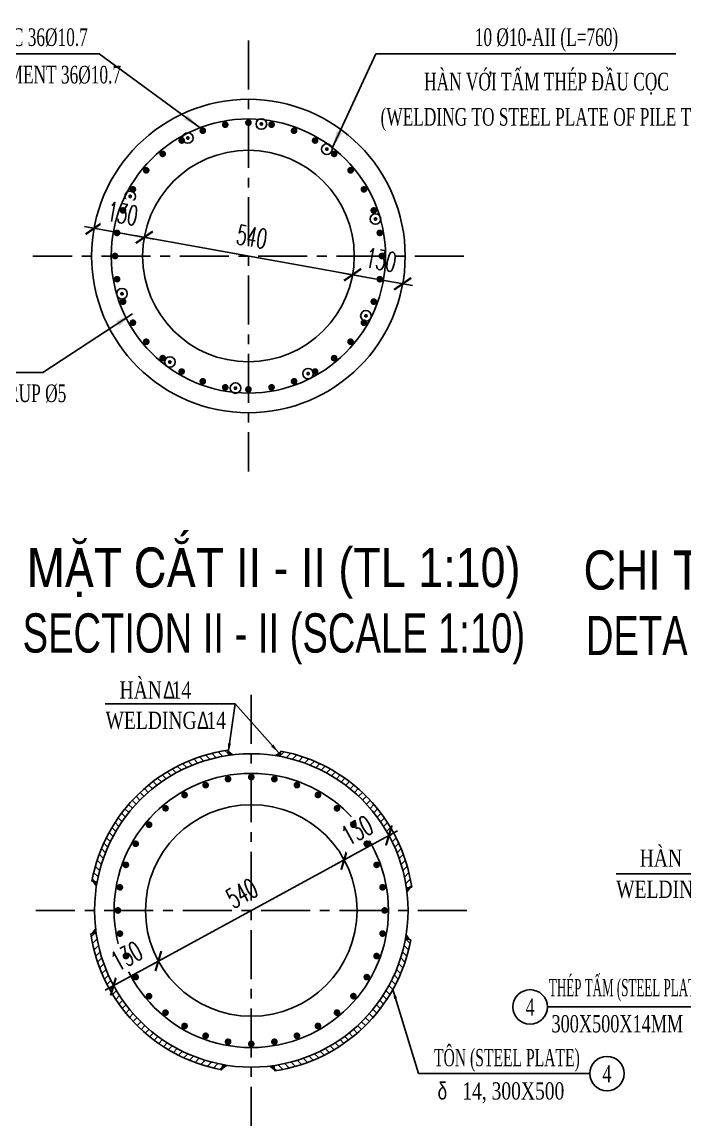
# Model space of a CAD drawing. Extents: x -687 to 808890, y -259 to 107959.
# Drawn here: x 802880 to 804572, y 91341 to 94159 of the extents above; entities that cross this region are included whole.
import ezdxf
from ezdxf.enums import TextEntityAlignment as Align

# ---------------------------------------------------------------- set-up
doc = ezdxf.new("R2010")
doc.units = 0
doc.header["$MEASUREMENT"] = 0
doc.header["$PDMODE"] = 3
doc.linetypes.add('CENTER', pattern=[2, 1.25, -0.25, 0.25, -0.25])
doc.layers.get('0').update_dxf_attribs({"color": 3, "linetype": 'CONTINUOUS'})
doc.layers.get('DEFPOINTS').update_dxf_attribs({"linetype": 'CONTINUOUS'})
for name, color, linetype in [('Hatch', 5, 'CONTINUOUS'), ('Kich thuoc', 4, 'CONTINUOUS'), ('KT', 2, 'CONTINUOUS'), ('KTHUOC', 2, 'CONTINUOUS'), ('Net vang', 2, 'CONTINUOUS'), ('Text', 3, 'CONTINUOUS'), ('Thep chu', 1, 'CONTINUOUS'), ('Thep dai', 6, 'CONTINUOUS'), ('Tim', 8, 'CENTER'), ('VIEN', 3, 'CONTINUOUS')]:
    doc.layers.add(name, color=color, linetype=linetype)
doc.styles.add('DIM', font='isocp.shx')
doc.styles.add('Kichthuoc', font='romans.shx', dxfattribs={"width": 0.6})
doc.styles.get("Standard").update_dxf_attribs({"font": 'vntimeh.shx', "width": 0.65})
doc.styles.add('SYMBOL', font='greeks.shx', dxfattribs={"width": 0.8})
doc.styles.add('Ten', font='VHARIALN.TTF')
doc.dimstyles.new('10a', dxfattribs={"dimscale": 200, "dimtxt": 0.22, "dimasz": 0.12, "dimexe": 0.12, "dimexo": 0.12, "dimgap": 0.1, "dimtad": 1, "dimdec": 0, "dimlfac": 0.5, "dimzin": 0, "dimdsep": 46, "dimtxsty": 'DIM', "dimblk": 'OBLIQUE', "dimcen": 0.09, "dimdle": 0.12, "dimclrd": 4, "dimclre": 4, "dimclrt": 3, "dimadec": 0, "dimazin": 0, "dimtfac": 1, "dimtdec": 0, "dimtmove": 0, "dimatfit": 0, "dimfxl": 1, "dimtolj": 1, "dimtzin": 0, "dimarcsym": 0})
doc.dimstyles.new('25', dxfattribs={"dimscale": 250, "dimtxt": 0.22, "dimasz": 0.15, "dimexe": 0.15, "dimexo": 0.2, "dimgap": 0.1, "dimtad": 1, "dimdec": 0, "dimzin": 0, "dimdsep": 46, "dimtxsty": 'DIM', "dimblk": 'OBLIQUE', "dimcen": 0.09, "dimdle": 0.15, "dimclrt": 3, "dimadec": 0, "dimazin": 0, "dimtfac": 1, "dimtdec": 0, "dimtix": 1, "dimtmove": 1, "dimatfit": 3, "dimfxl": 1, "dimtolj": 1, "dimtzin": 0, "dimarcsym": 0})
doc.dimstyles.new('Dim 250', dxfattribs={"dimscale": 250, "dimtxt": 0.2, "dimasz": 0.15, "dimexe": 0.1, "dimexo": 0.1, "dimgap": 0.1, "dimtad": 1, "dimdec": 0, "dimlfac": -1, "dimzin": 0, "dimdsep": 46, "dimtxsty": 'Kichthuoc', "dimblk": 'ARCHTICK', "dimcen": 0.1, "dimdle": 0.1, "dimclrd": 4, "dimclre": 4, "dimclrt": 3, "dimadec": 0, "dimazin": 0, "dimtfac": 1, "dimtdec": 0, "dimtix": 1, "dimtmove": 2, "dimatfit": 3, "dimfxl": 1, "dimtfill": 1, "dimtolj": 1, "dimtzin": 0, "dimarcsym": 0})
doc.dimstyles.new('Le 250', dxfattribs={"dimscale": 250, "dimtxt": 0.22, "dimasz": 0.18, "dimexe": 0.1, "dimexo": 0.2, "dimgap": 0.1, "dimtad": 1, "dimdec": 0, "dimzin": 0, "dimdsep": 46, "dimtxsty": 'Kichthuoc', "dimblk": 'ARCHTICK', "dimcen": 0, "dimdle": 0.1, "dimclrd": 2, "dimclre": 2, "dimclrt": 256, "dimadec": 0, "dimazin": 0, "dimtfac": 1, "dimtdec": 0, "dimtix": 1, "dimtmove": 2, "dimatfit": 3, "dimfxl": 1, "dimtolj": 1, "dimtzin": 0, "dimarcsym": 0})

# ---------------------------------------------------------------- blocks, each defined once
blk = doc.blocks.new('_ArchTick')
at = {"color": 0, "linetype": 'ByBlock', "const_width": 0.15}
blk.add_lwpolyline([(-0.5, -0.5), (0.5, 0.5)], dxfattribs=at)
blk = doc.blocks.new('*D290')
at = {"layer": 'DEFPOINTS', "color": 0}
for p in [(803723.6, 93513.7), (803851.6, 93490.7), (803851.6, 93490.7)]:
    blk.add_point(p, dxfattribs=at)
at = {"layer": 'Kich thuoc', "color": 4, "lineweight": -2}
for p, q in [((803728.1, 93538.3), (803728.1, 93538.3)), ((803699, 93518.1), (803876.2, 93486.3)), ((803856, 93515.3), (803856, 93515.3))]:
    blk.add_line(p, q, dxfattribs=at)
at = {"layer": 'Kich thuoc', "color": 4, "lineweight": -2, "xscale": 37.5, "yscale": 37.5, "zscale": 37.5}
for p, rotation in [((803723.6, 93513.7), 169.8069667111609), ((803851.6, 93490.7), 349.8069667111608)]:
    blk.add_blockref('_ArchTick', p, dxfattribs=dict(at, rotation=rotation))
at = {"layer": 'Kich thuoc', "color": 3, "insert": (803796.5, 93551.4), "char_height": 50, "attachment_point": 5, "rotation": 349.807, "style": 'Kichthuoc', "bg_fill": 3, "box_fill_scale": 1.25, "bg_fill_color": 256, "bg_fill_true_color": 13158600, "bg_fill_transparency": 13132048}
blk.add_mtext('\\A1;130', dxfattribs=at)
blk = doc.blocks.new('*D291')
at = {"layer": 'DEFPOINTS', "color": 0}
for p in [(803192.2, 93609.3), (803723.6, 93513.7), (803723.6, 93513.7)]:
    blk.add_point(p, dxfattribs=at)
at = {"layer": 'Kich thuoc', "color": 4, "lineweight": -2}
for p, q in [((803167.6, 93613.7), (803748.3, 93509.3)), ((803187.7, 93584.7), (803187.7, 93584.7)), ((803719.2, 93489.1), (803719.2, 93489.1))]:
    blk.add_line(p, q, dxfattribs=at)
at = {"layer": 'Kich thuoc', "color": 4, "lineweight": -2, "xscale": 37.5, "yscale": 37.5, "zscale": 37.5}
for p, rotation in [((803192.2, 93609.3), 169.8069667109831), ((803723.6, 93513.7), 349.8069667109831)]:
    blk.add_blockref('_ArchTick', p, dxfattribs=dict(at, rotation=rotation))
at = {"layer": 'Kich thuoc', "color": 3, "insert": (803466.8, 93610.7), "char_height": 50, "attachment_point": 5, "rotation": 349.807, "style": 'Kichthuoc', "bg_fill": 3, "box_fill_scale": 1.25, "bg_fill_color": 256, "bg_fill_true_color": 13158600, "bg_fill_transparency": 11732736}
blk.add_mtext('\\A1;540', dxfattribs=at)
blk = doc.blocks.new('*D292')
at = {"layer": 'DEFPOINTS', "color": 0}
for p in [(803064.2, 93632.3), (803192.2, 93609.3), (803192.2, 93609.3)]:
    blk.add_point(p, dxfattribs=at)
at = {"layer": 'Kich thuoc', "color": 4, "lineweight": -2}
for p, q in [((803039.6, 93636.7), (803216.8, 93604.9)), ((803068.6, 93656.9), (803068.6, 93656.9)), ((803196.6, 93633.9), (803196.6, 93633.9))]:
    blk.add_line(p, q, dxfattribs=at)
at = {"layer": 'Kich thuoc', "color": 4, "lineweight": -2, "xscale": 37.5, "yscale": 37.5, "zscale": 37.5}
for p, rotation in [((803064.2, 93632.3), 169.8069667108236), ((803192.2, 93609.3), 349.8069667108236)]:
    blk.add_blockref('_ArchTick', p, dxfattribs=dict(at, rotation=rotation))
at = {"layer": 'Kich thuoc', "color": 3, "insert": (803137, 93670), "char_height": 50, "attachment_point": 5, "rotation": 349.807, "style": 'Kichthuoc', "bg_fill": 3, "box_fill_scale": 1.25, "bg_fill_color": 256, "bg_fill_true_color": 13158600, "bg_fill_transparency": 4331688}
blk.add_mtext('\\A1;130', dxfattribs=at)
blk = doc.blocks.new('_Oblique')
at = {"color": 0, "linetype": 'ByBlock', "lineweight": -2}
blk.add_line((-0.5, -0.5), (0.5, 0.5), dxfattribs=at)
blk = doc.blocks.new('*D428')
at = {"layer": 'DEFPOINTS', "color": 0}
for p in [(803228.1, 91761.8), (803228.1, 91761.8), (803113.9, 91699.6)]:
    blk.add_point(p, dxfattribs=at)
at = {"layer": 'Kich thuoc', "color": 4, "lineweight": -2}
for p, q in [((803092, 91687.6), (803250, 91773.8)), ((803240, 91739.8), (803240, 91739.8)), ((803125.9, 91677.6), (803125.9, 91677.6))]:
    blk.add_line(p, q, dxfattribs=at)
at = {"layer": 'Kich thuoc', "color": 4, "lineweight": -2, "xscale": 37.5, "yscale": 37.5, "zscale": 37.5}
for p, rotation in [((803228.1, 91761.8), 28.58698925842273), ((803113.9, 91699.6), 208.5869892584228)]:
    blk.add_blockref('_ArchTick', p, dxfattribs=dict(at, rotation=rotation))
at = {"layer": 'Kich thuoc', "color": 3, "insert": (803147.1, 91774.6), "char_height": 50, "attachment_point": 5, "rotation": 28.587, "style": 'Kichthuoc', "bg_fill": 3, "box_fill_scale": 1.25, "bg_fill_color": 256, "bg_fill_true_color": 13158600, "bg_fill_transparency": 6751532}
blk.add_mtext('\\A1;130', dxfattribs=at)
blk = doc.blocks.new('*D429')
at = {"layer": 'DEFPOINTS', "color": 0}
for p in [(803702.2, 92020.2), (803702.2, 92020.2), (803228.1, 91761.8)]:
    blk.add_point(p, dxfattribs=at)
at = {"layer": 'Kich thuoc', "color": 4, "lineweight": -2}
for p, q in [((803206.1, 91749.8), (803724.2, 92032.1)), ((803714.2, 91998.2), (803714.2, 91998.2)), ((803240, 91739.8), (803240, 91739.8))]:
    blk.add_line(p, q, dxfattribs=at)
at = {"layer": 'Kich thuoc', "color": 4, "lineweight": -2, "xscale": 37.5, "yscale": 37.5, "zscale": 37.5}
for p, rotation in [((803702.2, 92020.2), 28.58698925857877), ((803228.1, 91761.8), 208.5869892585788)]:
    blk.add_blockref('_ArchTick', p, dxfattribs=dict(at, rotation=rotation))
at = {"layer": 'Kich thuoc', "color": 3, "insert": (803441.2, 91934.9), "char_height": 50, "attachment_point": 5, "rotation": 28.587, "style": 'Kichthuoc', "bg_fill": 3, "box_fill_scale": 1.25, "bg_fill_color": 256, "bg_fill_true_color": 13158600, "bg_fill_transparency": 13430580}
blk.add_mtext('\\A1;540', dxfattribs=at)
blk = doc.blocks.new('*D430')
at = {"layer": 'DEFPOINTS', "color": 0}
for p in [(803816.4, 92082.4), (803816.4, 92082.4), (803702.2, 92020.2)]:
    blk.add_point(p, dxfattribs=at)
at = {"layer": 'Kich thuoc', "color": 4, "lineweight": -2}
for p, q in [((803680.3, 92008.2), (803838.3, 92094.3)), ((803828.4, 92060.4), (803828.4, 92060.4)), ((803714.2, 91998.2), (803714.2, 91998.2))]:
    blk.add_line(p, q, dxfattribs=at)
at = {"layer": 'Kich thuoc', "color": 4, "lineweight": -2, "xscale": 37.5, "yscale": 37.5, "zscale": 37.5}
for p, rotation in [((803816.4, 92082.4), 28.58698925876108), ((803702.2, 92020.2), 208.5869892587611)]:
    blk.add_blockref('_ArchTick', p, dxfattribs=dict(at, rotation=rotation))
at = {"layer": 'Kich thuoc', "color": 3, "insert": (803735.4, 92095.2), "char_height": 50, "attachment_point": 5, "rotation": 28.587, "style": 'Kichthuoc', "bg_fill": 3, "box_fill_scale": 1.25, "bg_fill_color": 256, "bg_fill_true_color": 13158600, "bg_fill_transparency": 1477904}
blk.add_mtext('\\A1;130', dxfattribs=at)

msp = doc.modelspace()

# ---------------------------------------------------------------- linework, layer by layer
for centre, radius in [((803457.9, 93561.5), 400), ((803465.2, 91891), 270)]:
    msp.add_circle(centre, radius)
at = {"layer": 'Hatch'}
for centre in [(803491, 93898.6), (803303.3, 93862.7), (803658, 93834.3), (803156.2, 93713.7), (803782, 93656), (803135.3, 93465.3), (803757.8, 93408.8), (803257.5, 93291), (803610.2, 93261.3), (803424.9, 93224.4)]:
    msp.add_circle(centre, 13.5, dxfattribs=at)
at = {"layer": 'KT'}
msp.add_circle((804176.8, 91644.8), 44, dxfattribs=at)
at = {"layer": 'KTHUOC'}
for p, q in [((803092.2, 92418.8), (803423.7, 92418.8)), ((803892.1, 91474.6), (804329, 91474.6))]:
    msp.add_line(p, q, dxfattribs=at)
msp.add_circle((804373, 91474.6), 44, dxfattribs=at)
for points in [[(803405.4, 92300.4), (803407.3, 92286.8), (803420.9, 92288.5)], [(803540.3, 92297.8), (803537.8, 92284.3), (803524.3, 92286.6)], [(803058.3, 91966.1), (803071.8, 91963.6), (803069.5, 91950.1)], [(803874.5, 91950.8), (803861, 91948.8), (803862.7, 91935.2)], [(803872, 91815.8), (803858.5, 91818.3), (803860.8, 91831.9)], [(803390, 91484.2), (803392.5, 91497.6), (803406, 91495.4)], [(803524.9, 91481.6), (803523, 91495.2), (803509.4, 91493.4)]]:
    msp.add_solid(points, dxfattribs=at)
at = {"layer": 'Net vang', "const_width": 5.35}
for points in [[(803488.9, 93899.6, 1), (803493, 93897.7, 1)], [(803301.1, 93862.2, 1), (803305.5, 93863.2, 1)], [(803656.9, 93836.3, 1), (803659.2, 93832.4, 1)], [(803154.7, 93712, 1), (803157.7, 93715.4, 1)], [(803782.3, 93658.2, 1), (803781.8, 93653.7, 1)], [(803135.1, 93463.1, 1), (803135.5, 93467.5, 1)], [(803759.3, 93410.4, 1), (803756.3, 93407.1, 1)], [(803258.7, 93289, 1), (803256.4, 93292.9, 1)], [(803612.4, 93261.8, 1), (803608, 93260.9, 1)], [(803426.9, 93223.4, 1), (803422.8, 93225.3, 1)]]:
    msp.add_lwpolyline(points, format="xyb", close=True, dxfattribs=at)
at = {"layer": 'Thep chu', "const_width": 8.56}
for points in [[(803337.5, 93879.9, 1), (803345.5, 93882.8, 1)], [(803394.6, 93896, 1), (803403, 93897.5, 1)], [(803453.6, 93901.9, 1), (803462.2, 93901.9, 1)], [(803512.8, 93897.5, 1), (803521.2, 93896, 1)], [(803570.3, 93882.8, 1), (803578.4, 93879.9, 1)], [(803284, 93854.2, 1), (803291.4, 93858.4, 1)], [(803624.4, 93858.4, 1), (803631.8, 93854.2, 1)], [(803235.8, 93819.5, 1), (803242.4, 93825, 1)], [(803673.4, 93825, 1), (803680, 93819.5, 1)], [(803194.4, 93777, 1), (803199.9, 93783.6, 1)], [(803715.9, 93783.6, 1), (803721.4, 93777, 1)], [(803750.6, 93735.4, 1), (803754.8, 93728, 1)], [(803776.3, 93681.9, 1), (803779.2, 93673.9, 1)], [(803792.4, 93624.8, 1), (803793.9, 93616.4, 1)], [(803117.5, 93557.2, 1), (803117.5, 93565.8, 1)], [(803123.4, 93498.2, 1), (803121.9, 93506.6, 1)], [(803139.5, 93441.1, 1), (803136.6, 93449.1, 1)], [(803779.2, 93449.1, 1), (803776.3, 93441.1, 1)], [(803165.3, 93387.6, 1), (803161, 93395, 1)], [(803754.8, 93395, 1), (803750.6, 93387.6, 1)], [(803199.9, 93339.4, 1), (803194.4, 93346, 1)], [(803721.4, 93346, 1), (803715.9, 93339.4, 1)], [(803242.4, 93298, 1), (803235.8, 93303.5, 1)], [(803680, 93303.5, 1), (803673.4, 93298, 1)], [(803291.4, 93264.6, 1), (803284, 93268.8, 1)], [(803631.8, 93268.8, 1), (803624.4, 93264.6, 1)], [(803345.5, 93240.2, 1), (803337.5, 93243.1, 1)], [(803578.4, 93243.1, 1), (803570.3, 93240.2, 1)], [(803403, 93225.5, 1), (803394.6, 93227, 1)], [(803462.2, 93221.1, 1), (803453.6, 93221.1, 1)], [(803521.2, 93227, 1), (803512.8, 93225.5, 1)], [(803401.8, 92225.5, 1), (803410.3, 92227, 1)], [(803460.9, 92231.4, 1), (803469.4, 92231.4, 1)], [(803520, 92227, 1), (803528.5, 92225.5, 1)], [(803344.7, 92209.4, 1), (803352.7, 92212.3, 1)], [(803577.6, 92212.3, 1), (803585.6, 92209.4, 1)], [(803291.2, 92183.6, 1), (803298.7, 92187.9, 1)], [(803631.6, 92187.9, 1), (803639.1, 92183.6, 1)], [(803243.1, 92149, 1), (803249.6, 92154.5, 1)], [(803201.6, 92106.5, 1), (803207.1, 92113.1, 1)], [(803168.2, 92057.5, 1), (803172.5, 92064.9, 1)], [(803143.8, 92003.4, 1), (803146.7, 92011.4, 1)], [(803129.2, 91945.9, 1), (803130.7, 91954.3, 1)], [(803799.6, 91954.3, 1), (803801.1, 91945.9, 1)], [(803124.8, 91886.7, 1), (803124.8, 91895.3, 1)], [(803805.6, 91895.3, 1), (803805.6, 91886.7, 1)], [(803801.1, 91836.1, 1), (803799.6, 91827.7, 1)], [(803786.5, 91778.6, 1), (803783.6, 91770.5, 1)], [(803762.1, 91724.5, 1), (803757.8, 91717.1, 1)], [(803728.7, 91675.5, 1), (803723.2, 91668.9, 1)], [(803249.6, 91627.5, 1), (803243.1, 91633, 1)], [(803687.2, 91633, 1), (803680.7, 91627.5, 1)], [(803298.7, 91594, 1), (803291.2, 91598.3, 1)], [(803639.1, 91598.3, 1), (803631.6, 91594, 1)], [(803352.7, 91569.6, 1), (803344.7, 91572.6, 1)], [(803585.6, 91572.6, 1), (803577.6, 91569.6, 1)], [(803410.3, 91555, 1), (803401.8, 91556.5, 1)], [(803469.4, 91550.6, 1), (803460.9, 91550.6, 1)], [(803528.5, 91556.5, 1), (803520, 91555, 1)]]:
    msp.add_lwpolyline(points, format="xyb", close=True, dxfattribs=at)
at = {"layer": 'Thep dai'}
msp.add_circle((803465.2, 91891), 350, dxfattribs=at)
at = {"layer": 'VIEN'}
for p, q in [((803405.4, 92300.4), (803407.3, 92286.8)), ((803537.8, 92284.3), (803540.3, 92297.8)), ((803071.8, 91963.6), (803058.3, 91966.1)), ((803874.5, 91950.8), (803861, 91948.8)), ((803858.5, 91818.3), (803872, 91815.8)), ((803392.5, 91497.6), (803390, 91484.2)), ((803524.9, 91481.6), (803523, 91495.2))]:
    msp.add_line(p, q, dxfattribs=at)

# ---------------------------------------------------------------- texts
at = {"layer": 'Text'}
for s, height, width, p in [('thÐp øng suÊt tr\xadíc 36%%c10.7', 45, 0.65, (802711.3, 94097.7)), ('10 %%C10-aii (l=760)', 45, 0.65, (804218.5, 94097.7)), ('prestressed reinforcement 36%%c10.7', 45, 0.65, (802711.3, 94002)), ('hµn víi tÊm thÐp ®Çu cäc', 45, 0.65, (804218.5, 93984.3)), ('(welding to steel plate of pile tip)', 45, 0.65, (804218.5, 93894.3)), ('torsional stirrup %%C5', 45, 0.65, (802739.1, 93188.7)), ('T«n (steel plate)', 44, 0.6, (804117.5, 91493.4)), (' 14, 300x500', 44, 0.75, (804127.6, 91408.3))]:
    msp.add_text(s, height=height, dxfattribs=dict(at, width=width)).set_placement(p, align=Align.CENTER)
at = {"layer": 'Text', "color": 3, "style": 'Ten'}
for s, p in [('mÆt c¾t ii - ii (TL 1:10)', (803522.8, 92716.6)), ('chi tiÕt c (TL 1:2)', (804825, 92710))]:
    msp.add_text(s, height=100, dxfattribs=at).set_placement(p, align=Align.CENTER)
at = {"layer": 'Text', "color": 3, "style": 'Ten', "width": 0.85}
for s, p in [('section ii - ii (scale 1:10)', (803522.8, 92549.3)), ('detail c (scale 1:2)', (804825, 92542.7))]:
    msp.add_text(s, height=100, dxfattribs=at).set_placement(p, align=Align.CENTER)
at = {"layer": 'Text'}
for s, width, p in [('Hµn  14', 0.75, (803129.1, 92431.8)), ('welding  14', 0.75, (803093.2, 92354.3)), ('Hµn', 0.75, (804456.5, 92002.5)), ('welding  14', 0.75, (804396.3, 91923.1)), ('ThÐp tÊm (steel plate)', 0.5, (804224.6, 91672.1)), ('300x500x14mm', 0.7, (804231.4, 91579.8))]:
    msp.add_text(s, height=44, dxfattribs=dict(at, width=width)).set_placement(p)
at = {"layer": 'Text', "style": 'SYMBOL', "width": 0.75}
for s, p in [('D', (803240.6, 92431.8)), ('D', (803327.1, 92354.3)), ('d', (803940.6, 91408.3))]:
    msp.add_text(s, height=44, dxfattribs=at).set_placement(p)
at = {"layer": 'Text', "width": 0.7}
for p in [(804176.8, 91644.8), (804373, 91474.6)]:
    msp.add_text('4', height=44, dxfattribs=at).set_placement(p, align=Align.MIDDLE)

# ---------------------------------------------------------------- leaders
at = {"layer": 'Kich thuoc'}
for points in [[(803334.6, 93889.1), (803077.1, 94077.4), (802825.8, 94077.4)], [(803671.8, 93837.2), (803782.7, 94077.4), (804548.7, 94077.4)], [(803161.8, 93413.6), (802933.3, 93264), (802882.2, 93264)], [(802378, 93400.3), (802478.5, 93264), (802882.2, 93264)]]:
    msp.add_leader(points, dimstyle='Le 250', override={"dimtad": 0}, dxfattribs=at)
at = {"layer": 'KT'}
msp.add_leader([(804802.6, 91753.6), (804633.5, 91644.8), (804220.8, 91644.8)], dimstyle='25', override={"dimtix": 0}, dxfattribs=at)
at = {"layer": 'KTHUOC'}
for points in [[(803406.4, 92293.6), (803423.7, 92418.8)], [(803534.8, 92293.9), (803423.7, 92418.8)], [(804848.4, 91847.4), (804726.8, 91984.1), (804396.2, 91984.1)], [(803826.3, 91689.2), (803892.1, 91474.6)]]:
    msp.add_leader(points, dimstyle='10a', dxfattribs=at)

# ---------------------------------------------------------------- next in the draw order: dimensions: what is measured, and where the dimension line sits
at = {"layer": 'Kich thuoc'}
for p1, p2, picture, middle in [((803723.6, 93513.7), (803851.6, 93490.7), '*D290', (803796.5, 93551.4)), ((803113.9, 91699.6), (803228.1, 91761.8), '*D428', (803147.1, 91774.6))]:
    dim = msp.add_aligned_dim(p1=p1, p2=p2, distance=0, dimstyle='Dim 250', dxfattribs=at)
    dim.commit()
    dim.dimension.update_dxf_attribs({"geometry": picture, "text_midpoint": middle})

# ---------------------------------------------------------------- next in the draw order: linework, layer by layer
at = {"layer": 'KTHUOC'}
msp.add_solid([(803055.8, 91831.2), (803069.4, 91833.2), (803067.6, 91846.8)], dxfattribs=at)
at = {"layer": 'Thep chu', "const_width": 8.56}
for points in [[(803798.3, 93565.8, 1), (803798.3, 93557.2, 1)], [(803793.9, 93506.6, 1), (803792.4, 93498.2, 1)], [(803130.7, 91827.7, 1), (803129.2, 91836.1, 1)], [(803146.7, 91770.5, 1), (803143.8, 91778.6, 1)], [(803172.5, 91717.1, 1), (803168.2, 91724.5, 1)], [(803207.1, 91668.9, 1), (803201.6, 91675.5, 1)]]:
    msp.add_lwpolyline(points, format="xyb", close=True, dxfattribs=at)
at = {"layer": 'VIEN'}
msp.add_line((803055.8, 91831.2), (803069.4, 91833.2), dxfattribs=at)

# ---------------------------------------------------------------- next in the draw order: dimensions: what is measured, and where the dimension line sits
at = {"layer": 'Kich thuoc'}
for p1, p2, picture, middle in [((803192.2, 93609.3), (803723.6, 93513.7), '*D291', (803466.8, 93610.7)), ((803228.1, 91761.8), (803702.2, 92020.2), '*D429', (803441.2, 91934.9))]:
    dim = msp.add_aligned_dim(p1=p1, p2=p2, distance=0, dimstyle='Dim 250', dxfattribs=at)
    dim.commit()
    dim.dimension.update_dxf_attribs({"geometry": picture, "text_midpoint": middle})

# ---------------------------------------------------------------- next in the draw order: linework, layer by layer
at = {"layer": 'Tim', "ltscale": 100}
for p, q in [((803457.9, 94111.5), (803457.9, 93011.5)), ((804007.9, 93561.5), (802907.9, 93561.5)), ((803465.2, 92441), (803465.2, 91341)), ((804015.2, 91891), (802915.2, 91891))]:
    msp.add_line(p, q, dxfattribs=at)
at = {"layer": 'VIEN'}
for start, end in [(98.3097, 169.5337), (188.3097, 259.5337), (278.3097, 349.5337)]:
    msp.add_arc((803465.2, 91891), 413.7, start, end, dxfattribs=at)

# ---------------------------------------------------------------- next in the draw order: dimensions: what is measured, and where the dimension line sits
at = {"layer": 'Kich thuoc'}
for p1, p2, picture, middle in [((803064.2, 93632.3), (803192.2, 93609.3), '*D292', (803137, 93670)), ((803702.2, 92020.2), (803816.4, 92082.4), '*D430', (803735.4, 92095.2))]:
    dim = msp.add_aligned_dim(p1=p1, p2=p2, distance=0, dimstyle='Dim 250', dxfattribs=at)
    dim.commit()
    dim.dimension.update_dxf_attribs({"geometry": picture, "text_midpoint": middle})

# ---------------------------------------------------------------- next in the draw order: hatches: boundary and pattern name
at = {"layer": 'Hatch'}
h = msp.add_hatch(dxfattribs=at)
h.set_pattern_fill('ANSI31', color=256, scale=114.285714, style=0)
h.set_pattern_definition([(45, (800657.011, 88979.43), (-10.101525, 10.101525), [])])
h.paths.add_polyline_path([(803540.3, 92297.8), (803537.8, 92284.3, -0.321181), (803861, 91948.8), (803874.5, 91950.8, 0.321181)])
h.paths.add_polyline_path([(803069.4, 91833.2), (803055.8, 91831.2, 0.321181), (803390, 91484.2), (803392.5, 91497.6, -0.321181)])
h = msp.add_hatch(dxfattribs=at)
h.set_pattern_fill('ANSI31', color=256, scale=114.285714, angle=90, style=0)
h.set_pattern_definition([(135, (800657.011, 88979.43), (-10.101525, -10.101525), [])])
h.paths.add_polyline_path([(803058.3, 91966.1), (803071.8, 91963.6, -0.321181), (803407.3, 92286.8), (803405.4, 92300.4, 0.321181)])
h.paths.add_polyline_path([(803523, 91495.2), (803524.9, 91481.6, 0.321181), (803872, 91815.8), (803858.5, 91818.3, -0.321181)])

# ---------------------------------------------------------------- next in the draw order: linework, layer by layer
for centre, radius in [((803457.9, 93561.5), 270), ((803465.2, 91891), 400)]:
    msp.add_circle(centre, radius)
at = {"layer": 'Thep chu', "const_width": 8.56}
for points in [[(803161, 93728, 1), (803165.3, 93735.4, 1)], [(803136.6, 93673.9, 1), (803139.5, 93681.9, 1)], [(803121.9, 93616.4, 1), (803123.4, 93624.8, 1)], [(803680.7, 92154.5, 1), (803687.2, 92149, 1)], [(803723.2, 92113.1, 1), (803728.7, 92106.5, 1)], [(803757.8, 92064.9, 1), (803762.1, 92057.5, 1)], [(803783.6, 92011.4, 1), (803786.5, 92003.4, 1)]]:
    msp.add_lwpolyline(points, format="xyb", close=True, dxfattribs=at)
at = {"layer": 'Thep dai'}
msp.add_circle((803457.9, 93561.5), 350, dxfattribs=at)
at = {"layer": 'VIEN'}
msp.add_arc((803465.2, 91891), 413.7, 8.3097, 79.5337, dxfattribs=at)

doc.saveas('drawing.dxf')
